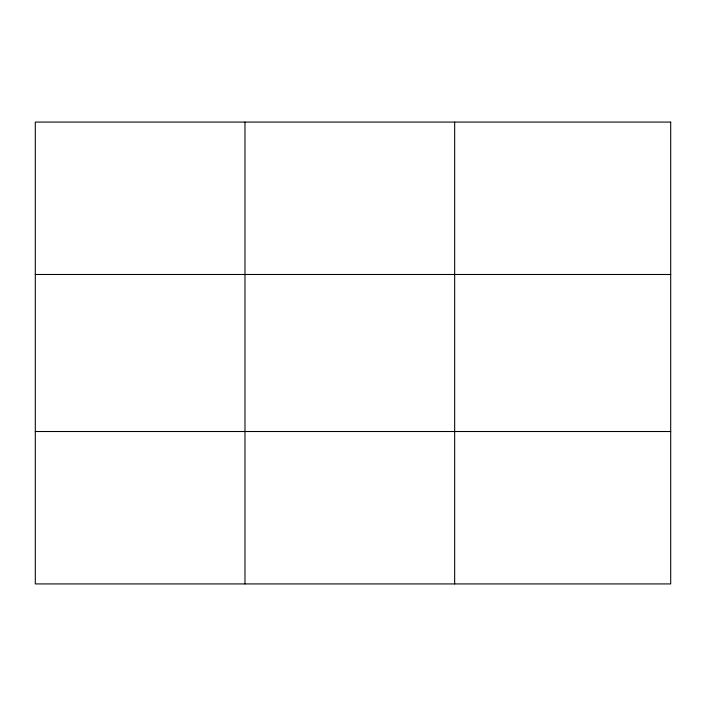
<?xml version="1.0" encoding="UTF-8"?>
<svg xmlns="http://www.w3.org/2000/svg" width="706" height="706" viewBox="0 0 706 706"><rect width="100%" height="100%" fill="white"/><g stroke="black" fill="none" stroke-linecap="round" stroke-linejoin="round"><path stroke-width="1.06" d="M244.982 122.076L244.982 583.924M454.664 122.076L454.664 583.924M35.3 274.484L670.7 274.484M35.3 431.516L670.7 431.516M670.7 122.076L670.7 583.924L35.3 583.924L35.3 122.076L670.7 122.076"/></g></svg>
